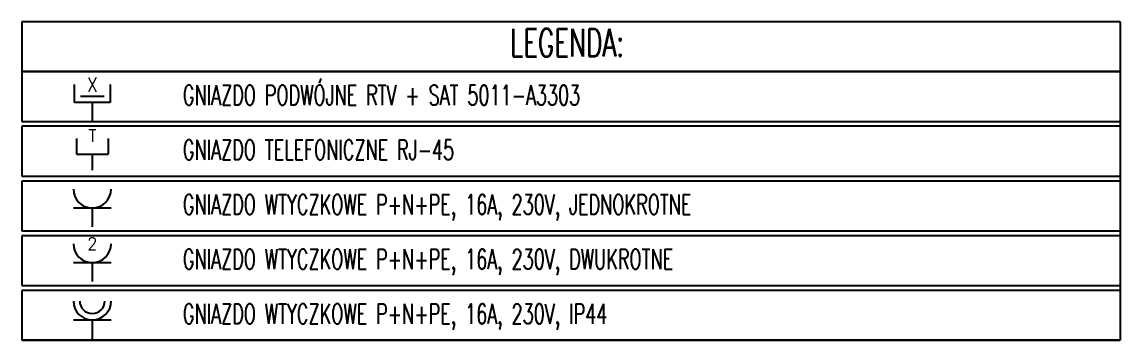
# Model space of a CAD drawing. Header units: inches. Extents: x -114 to 163, y -251 to 267.
# Drawn here: x 44.36 to 50.21, y 54.23 to 55.92 of the extents above; entities that cross this region are included whole.
import ezdxf
from ezdxf.enums import TextEntityAlignment as Align

# ---------------------------------------------------------------- set-up
doc = ezdxf.new("R2010")
doc.units = ezdxf.units.IN
doc.header["$MEASUREMENT"] = 0
doc.styles.add('simplex', font='simplex.shx')

msp = doc.modelspace()

# ---------------------------------------------------------------- linework, layer by layer
for p, q in [((50.2089, 55.9245), (44.3576, 55.9245)), ((44.3576, 55.9245), (44.3576, 55.6594)), ((50.2089, 55.9245), (50.2089, 54.2278)), ((44.3576, 55.6594), (50.2089, 55.6594)), ((50.2089, 55.6594), (44.3576, 55.6594)), ((44.3576, 55.6594), (44.3576, 55.3943)), ((44.3576, 55.3943), (50.2089, 55.3943)), ((50.2089, 55.3677), (44.3576, 55.3677)), ((44.3576, 55.3677), (44.3576, 55.1026)), ((44.3576, 55.1026), (50.2089, 55.1026)), ((50.2089, 55.0761), (44.3576, 55.0761)), ((44.3576, 55.0761), (44.3576, 54.811)), ((44.3576, 54.811), (50.2089, 54.811)), ((50.2089, 54.7845), (44.3576, 54.7845)), ((44.3576, 54.7845), (44.3576, 54.5194)), ((44.3576, 54.5194), (50.2089, 54.5194)), ((50.2089, 54.4929), (44.3576, 54.4929)), ((44.3576, 54.4929), (44.3576, 54.2278)), ((44.3576, 54.2278), (50.2089, 54.2278)), ((50.2089, 54.2278), (44.3576, 54.2278))]:
    msp.add_line(p, q)
at = {"ltscale": 3}
for p, q in [((44.6369, 55.495, 0), (44.6369, 55.5904, 0)), ((44.8277, 55.5904, 0), (44.8277, 55.495, 0)), ((44.8277, 55.495, 0), (44.6369, 55.495, 0)), ((44.7323, 55.495, 0), (44.7323, 55.3995, 0)), ((44.6484, 55.3022), (44.6484, 55.2184)), ((44.8161, 55.3022), (44.8161, 55.2184)), ((44.6484, 55.2184), (44.8161, 55.2184)), ((44.7323, 55.2184), (44.7323, 55.1346)), ((44.6316, 54.9327), (44.8328, 54.9327)), ((44.7322, 54.9327), (44.7322, 54.8321)), ((44.6316, 54.6411), (44.8328, 54.6411)), ((44.7322, 54.6411), (44.7322, 54.5405)), ((44.6317, 54.3355), (44.8329, 54.3355)), ((44.7323, 54.3355), (44.7323, 54.2349))]:
    msp.add_line(p, q, dxfattribs=at)
at = {"color": 0, "ltscale": 3}
for p, q in [((44.7959, 55.5268, 0), (44.6687, 55.5268, 0)), ((44.6687, 55.5268, 0), (44.6687, 55.5268, 0)), ((44.7959, 55.5268, 0), (44.7959, 55.5268, 0))]:
    msp.add_line(p, q, dxfattribs=at)
at = {"ltscale": 3}
for centre, radius in [((44.7322, 55.0333), 0.1006), ((44.7322, 54.7417), 0.1006), ((44.7323, 54.4361), 0.1006), ((44.7323, 54.4361), 0.0671)]:
    msp.add_arc(centre, radius, 180, 0, dxfattribs=at)

# ---------------------------------------------------------------- texts
at = {"ltscale": 2, "style": 'simplex', "width": 0.65}
msp.add_text('LEGENDA:', height=0.14818, dxfattribs=at).set_placement((47.2622, 55.8134), align=Align.MIDDLE_CENTER)
for s, p in [('GNIAZDO PODWÓJNE RTV + SAT 5011-A3303', (45.2151, 55.5343)), ('GNIAZDO TELEFONICZNE RJ-45', (45.2151, 55.2427)), ('GNIAZDO WTYCZKOWE P+N+PE, 16A, 230V, JEDNOKROTNE ', (45.2151, 54.9511)), ('GNIAZDO WTYCZKOWE P+N+PE, 16A, 230V, DWUKROTNE ', (45.2151, 54.6595)), ('GNIAZDO WTYCZKOWE P+N+PE, 16A, 230V, IP44', (45.2151, 54.3678))]:
    msp.add_text(s, height=0.105846, dxfattribs=at).set_placement(p, align=Align.MIDDLE_LEFT)
at = {"style": 'simplex', "width": 0.9}
for s, p in [('T', (44.7326, 55.3178)), ('2', (44.7322, 54.7417))]:
    msp.add_text(s, height=0.0671, dxfattribs=at).set_placement(p, align=Align.MIDDLE_CENTER)
at = {"color": 0, "style": 'simplex', "text_generation_flag": 4, "width": 0.9}
msp.add_attdef('X', text='SAT', height=0.07635, rotation=180, dxfattribs=at).set_placement((44.7323, 55.5904, 0), align=Align.MIDDLE_CENTER)

doc.saveas('drawing.dxf')
